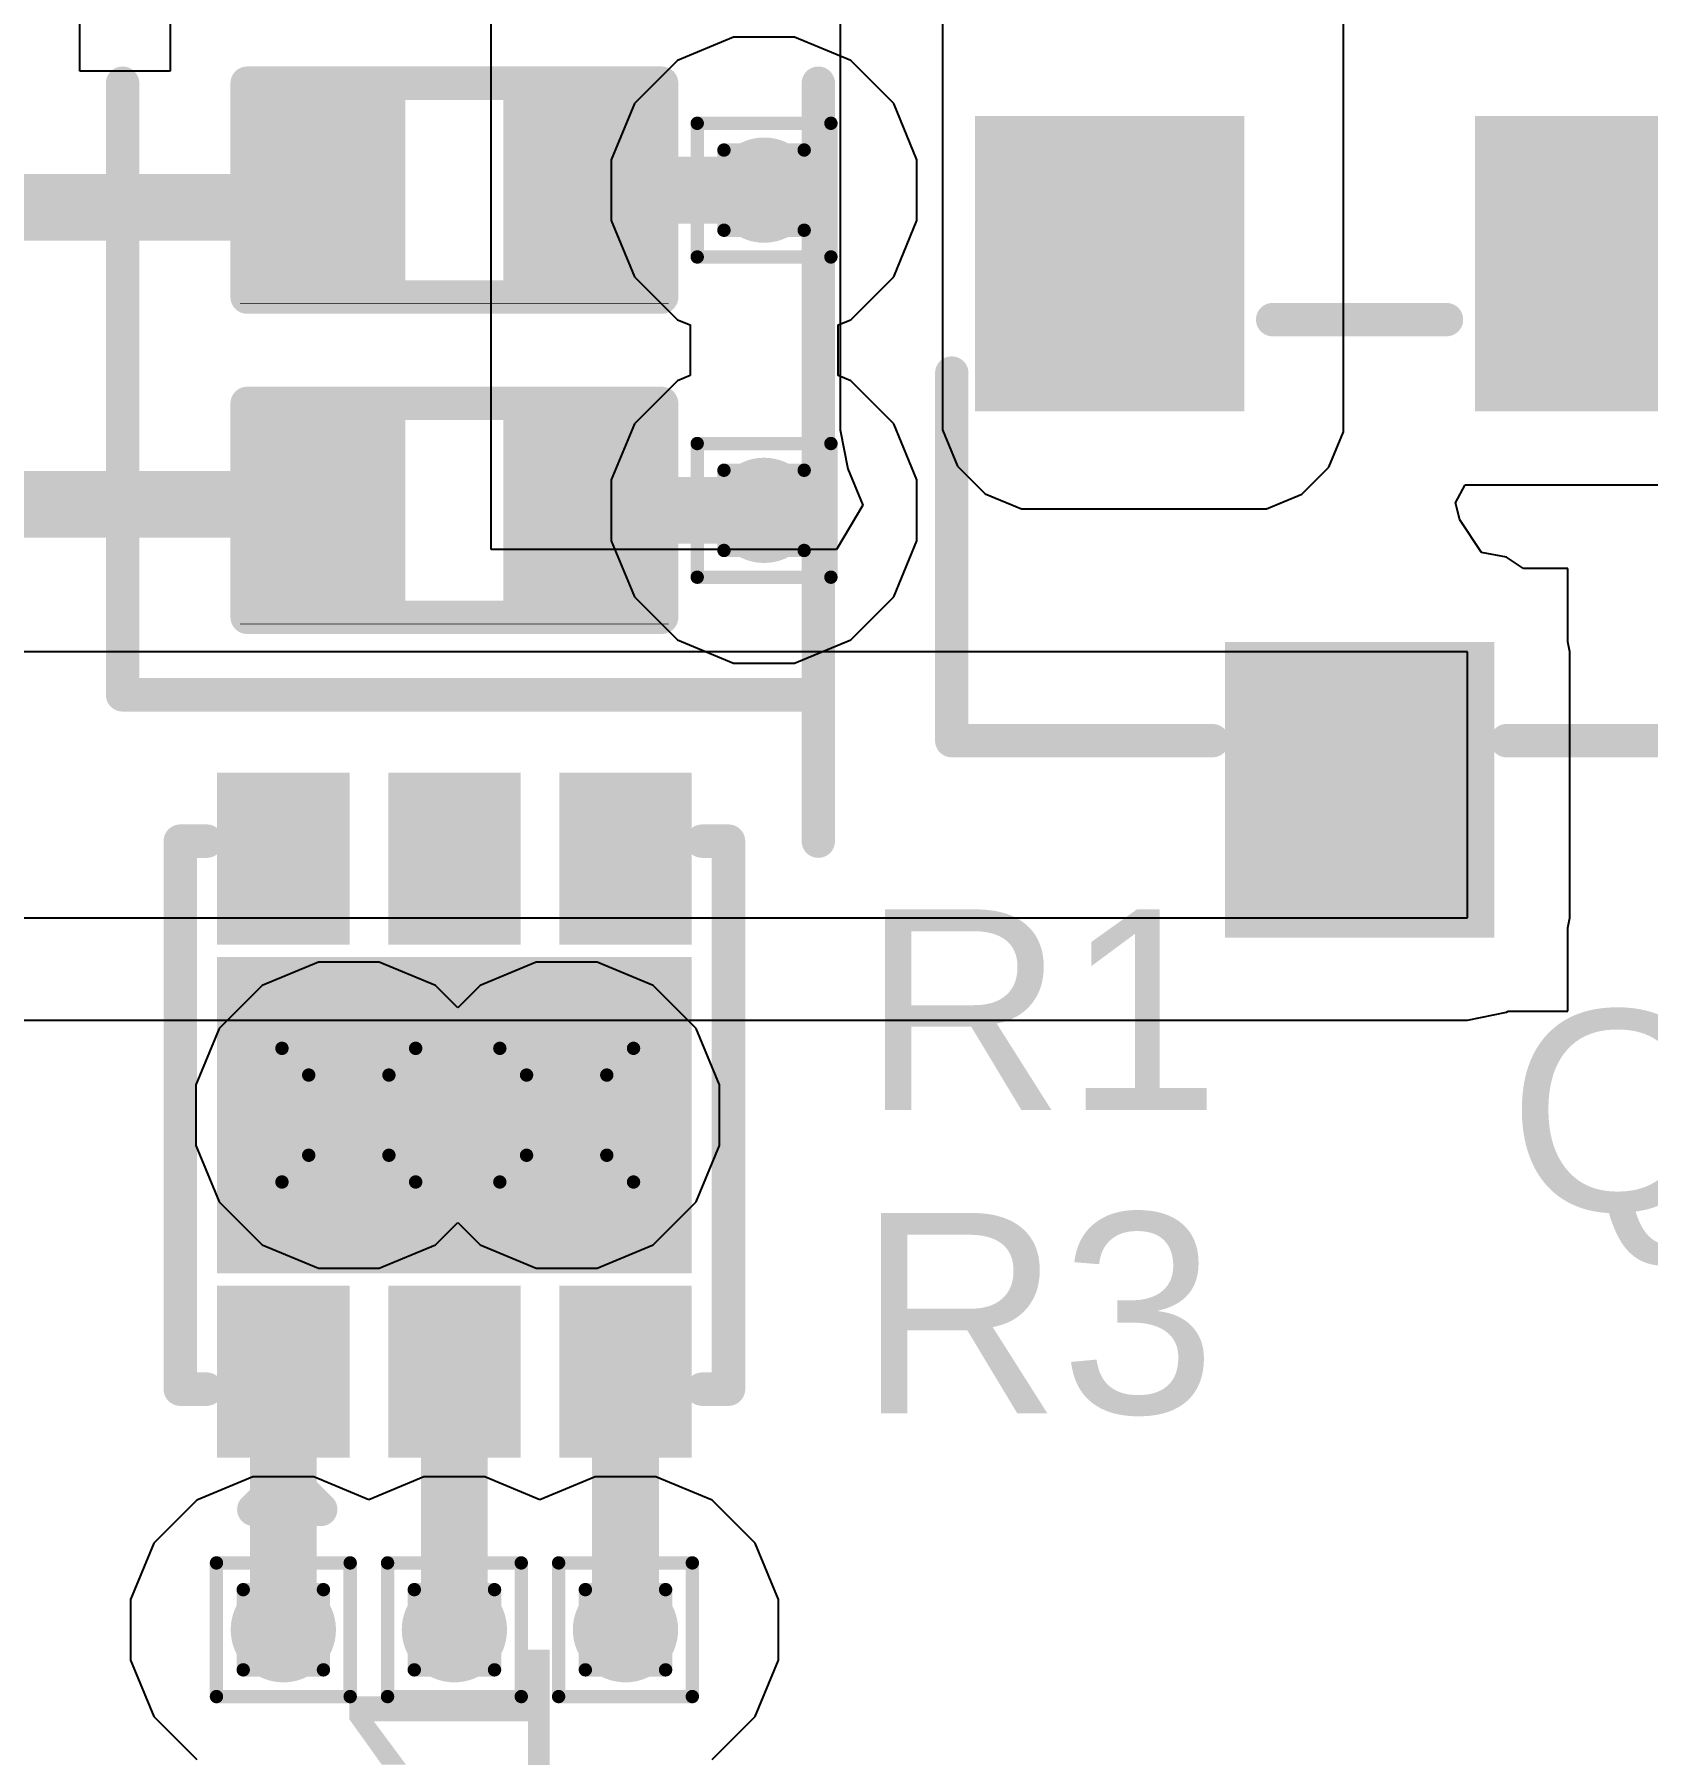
# Model space of a CAD drawing. Header units: inches. Extents: x -12 to 5357, y -8 to 5291.
# Drawn here: x 2.59 to 8.72, y 20.3 to 26.84 of the extents above; entities that cross this region are included whole.
import ezdxf

# ---------------------------------------------------------------- set-up
doc = ezdxf.new("R2010")
doc.units = ezdxf.units.IN
for name, color, linetype in [('Bottom Layer', 5, 'Continuous'), ('Drill Drawing', 1, 'Continuous'), ('Ground', 16, 'Continuous'), ('Power', 76, 'Continuous'), ('Top Layer', 1, 'Continuous'), ('Top Overlay', 2, 'Continuous'), ('Top Paste', 8, 'Continuous'), ('Top Solder', 216, 'Continuous'), ('Via Holes', 16, 'Continuous')]:
    doc.layers.add(name, color=color, linetype=linetype)
doc.styles.add('Arial', font='', dxfattribs={"height": 0.2})
doc.styles.get('Arial').set_extended_font_data('Arial')

# ---------------------------------------------------------------- blocks, each defined once
blk = doc.blocks.new('WSON_6_2_2__11')
at = {"layer": 'Top Layer'}
for points in [[(-1.2, 0.8), (-0.75, 0.8), (-0.75, 0.5), (-1.2, 0.5)], [(-0.5, 0.8), (0.5, 0.8), (0.5, -0.8), (-0.5, -0.8)], [(0.75, 0.8), (1.2, 0.8), (1.2, 0.5), (0.75, 0.5)], [(-1.2, 0.15), (-0.75, 0.15), (-0.75, -0.15), (-1.2, -0.15)], [(0.75, 0.15), (1.2, 0.15), (1.2, -0.15), (0.75, -0.15)], [(-1.2, -0.5), (-0.75, -0.5), (-0.75, -0.8), (-1.2, -0.8)], [(0.75, -0.5), (1.2, -0.5), (1.2, -0.8), (0.75, -0.8)]]:
    blk.add_hatch(color=1, dxfattribs=at).paths.add_polyline_path(points)
at = {"layer": 'Top Paste'}
for points in [[(-1.2, 0.8), (-0.75, 0.8), (-0.75, 0.5), (-1.2, 0.5)], [(-0.5, 0.8), (0.5, 0.8), (0.5, -0.8), (-0.5, -0.8)], [(0.75, 0.8), (1.2, 0.8), (1.2, 0.5), (0.75, 0.5)], [(-1.2, 0.15), (-0.75, 0.15), (-0.75, -0.15), (-1.2, -0.15)], [(0.75, 0.15), (1.2, 0.15), (1.2, -0.15), (0.75, -0.15)], [(-1.2, -0.5), (-0.75, -0.5), (-0.75, -0.8), (-1.2, -0.8)], [(0.75, -0.5), (1.2, -0.5), (1.2, -0.8), (0.75, -0.8)]]:
    blk.add_hatch(color=8, dxfattribs=at).paths.add_polyline_path(points)
at = {"layer": 'Top Solder'}
for points in [[(-1.3016, 0.9016), (-0.6484, 0.9016), (-0.6484, 0.3984), (-1.3016, 0.3984)], [(-0.6016, 0.9016), (0.6016, 0.9016), (0.6016, -0.9016), (-0.6016, -0.9016)], [(0.6484, 0.9016), (1.3016, 0.9016), (1.3016, 0.3984), (0.6484, 0.3984)], [(-1.3016, 0.2516), (-0.6484, 0.2516), (-0.6484, -0.2516), (-1.3016, -0.2516)], [(0.6484, 0.2516), (1.3016, 0.2516), (1.3016, -0.2516), (0.6484, -0.2516)], [(-1.3016, -0.3984), (-0.6484, -0.3984), (-0.6484, -0.9016), (-1.3016, -0.9016)], [(0.6484, -0.3984), (1.3016, -0.3984), (1.3016, -0.9016), (0.6484, -0.9016)]]:
    blk.add_hatch(color=216, dxfattribs=at).paths.add_polyline_path(points)
at = {"layer": 'Top Overlay'}
for points in [[(-1.0414, 1.0414, 0.127, 0.127, 0), (1.0414, 1.0414, 0.127, 0.127, 0)], [(-1.0414, 1.0414, 0.127, 0.127, 0), (-1.0414, 0.9414, 0.127, 0.127, 0)], [(1.0414, 1.0414, 0.127, 0.127, 0), (1.0414, 0.9414, 0.127, 0.127, 0)], [(-1.4986, 0.762, 0.127, 0.127, 0), (-1.4986, 0.508, 0.127, 0.127, 0)], [(-1.4986, 0.762, 0.127, 0.127, 0), (-1.3716, 0.635, 0.127, 0.127, 0)], [(-1.3716, 0.635, 0.127, 0.127, 0), (-1.4986, 0.508, 0.127, 0.127, 0)], [(-1.0414, -0.9414, 0.127, 0.127, 0), (-1.0414, -1.0414, 0.127, 0.127, 0)], [(1.0414, -0.9414, 0.127, 0.127, 0), (1.0414, -1.0414, 0.127, 0.127, 0)], [(-1.0414, -1.0414, 0.127, 0.127, 0), (1.0414, -1.0414, 0.127, 0.127, 0)]]:
    blk.add_lwpolyline(points, format="xyseb", dxfattribs=at)
for points in [[(-1.0732, 1.0414, 0.0635, 0.0635, 1), (-1.0096, 1.0414, 0.0635, 0.0635, 1)], [(-1.0732, 1.0414, 0.0635, 0.0635, 1), (-1.0096, 1.0414, 0.0635, 0.0635, 1)], [(1.0096, 1.0414, 0.0635, 0.0635, 1), (1.0732, 1.0414, 0.0635, 0.0635, 1)], [(1.0096, 1.0414, 0.0635, 0.0635, 1), (1.0732, 1.0414, 0.0635, 0.0635, 1)], [(-1.0732, 0.9414, 0.0635, 0.0635, 1), (-1.0096, 0.9414, 0.0635, 0.0635, 1)], [(1.0096, 0.9414, 0.0635, 0.0635, 1), (1.0732, 0.9414, 0.0635, 0.0635, 1)], [(-1.5304, 0.762, 0.0635, 0.0635, 1), (-1.4668, 0.762, 0.0635, 0.0635, 1)], [(-1.5304, 0.762, 0.0635, 0.0635, 1), (-1.4668, 0.762, 0.0635, 0.0635, 1)], [(-1.4034, 0.635, 0.0635, 0.0635, 1), (-1.3398, 0.635, 0.0635, 0.0635, 1)], [(-1.4034, 0.635, 0.0635, 0.0635, 1), (-1.3398, 0.635, 0.0635, 0.0635, 1)], [(-1.5304, 0.508, 0.0635, 0.0635, 1), (-1.4668, 0.508, 0.0635, 0.0635, 1)], [(-1.5304, 0.508, 0.0635, 0.0635, 1), (-1.4668, 0.508, 0.0635, 0.0635, 1)], [(-1.0732, -0.9414, 0.0635, 0.0635, 1), (-1.0096, -0.9414, 0.0635, 0.0635, 1)], [(1.0096, -0.9414, 0.0635, 0.0635, 1), (1.0732, -0.9414, 0.0635, 0.0635, 1)], [(-1.0732, -1.0414, 0.0635, 0.0635, 1), (-1.0096, -1.0414, 0.0635, 0.0635, 1)], [(-1.0732, -1.0414, 0.0635, 0.0635, 1), (-1.0096, -1.0414, 0.0635, 0.0635, 1)], [(1.0096, -1.0414, 0.0635, 0.0635, 1), (1.0732, -1.0414, 0.0635, 0.0635, 1)], [(1.0096, -1.0414, 0.0635, 0.0635, 1), (1.0732, -1.0414, 0.0635, 0.0635, 1)]]:
    blk.add_lwpolyline(points, format="xyseb", close=True, dxfattribs=at)
blk = doc.blocks.new('R___0402_57')
at = {"layer": 'Top Layer'}
for points in [[(-0.6985, -0.3175), (-0.6985, 0.3175), (-0.2413, 0.3175), (-0.2413, -0.3175)], [(0.2413, -0.3175), (0.2413, 0.3175), (0.6985, 0.3175), (0.6985, -0.3175)]]:
    blk.add_hatch(color=1, dxfattribs=at).paths.add_polyline_path(points)
at = {"layer": 'Top Paste'}
for points in [[(-0.6985, -0.3175), (-0.6985, 0.3175), (-0.2413, 0.3175), (-0.2413, -0.3175)], [(0.2413, -0.3175), (0.2413, 0.3175), (0.6985, 0.3175), (0.6985, -0.3175)]]:
    blk.add_hatch(color=8, dxfattribs=at).paths.add_polyline_path(points)
at = {"layer": 'Top Solder'}
for points in [[(-0.7535, -0.3725), (-0.7535, 0.3725), (-0.1863, 0.3725), (-0.1863, -0.3725)], [(0.1863, -0.3725), (0.1863, 0.3725), (0.7535, 0.3725), (0.7535, -0.3725)]]:
    blk.add_hatch(color=216, dxfattribs=at).paths.add_polyline_path(points)
at = {"layer": 'Top Overlay'}
for points in [[(-0.7874, 0.4064, 0.127, 0.127, 0), (0.7874, 0.4064, 0.127, 0.127, 0)], [(-0.7874, 0.4064, 0.127, 0.127, 0), (-0.7874, -0.4064, 0.127, 0.127, 0)], [(0.7874, -0.4064, 0.127, 0.127, 0), (0.7874, 0.4064, 0.127, 0.127, 0)], [(-0.7874, -0.4064, 0.127, 0.127, 0), (0.7874, -0.4064, 0.127, 0.127, 0)], [(-0.8128, -0.4318, 0.00323, 0.00323, 0), (0.8128, -0.4318, 0.00323, 0.00323, 0)]]:
    blk.add_lwpolyline(points, format="xyseb", dxfattribs=at)
for points in [[(-0.8192, 0.4064, 0.0635, 0.0635, 1), (-0.7557, 0.4064, 0.0635, 0.0635, 1)], [(-0.8192, 0.4064, 0.0635, 0.0635, 1), (-0.7557, 0.4064, 0.0635, 0.0635, 1)], [(0.7556, 0.4064, 0.0635, 0.0635, 1), (0.8191, 0.4064, 0.0635, 0.0635, 1)], [(0.7556, 0.4064, 0.0635, 0.0635, 1), (0.8191, 0.4064, 0.0635, 0.0635, 1)], [(-0.8191, -0.4064, 0.0635, 0.0635, 1), (-0.7556, -0.4064, 0.0635, 0.0635, 1)], [(-0.8191, -0.4064, 0.0635, 0.0635, 1), (-0.7556, -0.4064, 0.0635, 0.0635, 1)], [(0.7556, -0.4064, 0.0635, 0.0635, 1), (0.8191, -0.4064, 0.0635, 0.0635, 1)], [(0.7556, -0.4064, 0.0635, 0.0635, 1), (0.8191, -0.4064, 0.0635, 0.0635, 1)], [(-0.8136, -0.4318, 0.00161, 0.00161, 1), (-0.812, -0.4318, 0.00161, 0.00161, 1)], [(0.812, -0.4318, 0.00161, 0.00161, 1), (0.8136, -0.4318, 0.00161, 0.00161, 1)]]:
    blk.add_lwpolyline(points, format="xyseb", close=True, dxfattribs=at)
blk = doc.blocks.new('R___0402_58')
at = {"layer": 'Top Layer'}
for points in [[(-0.6985, -0.3175), (-0.6985, 0.3175), (-0.2413, 0.3175), (-0.2413, -0.3175)], [(0.2413, -0.3175), (0.2413, 0.3175), (0.6985, 0.3175), (0.6985, -0.3175)]]:
    blk.add_hatch(color=1, dxfattribs=at).paths.add_polyline_path(points)
at = {"layer": 'Top Paste'}
for points in [[(-0.6985, -0.3175), (-0.6985, 0.3175), (-0.2413, 0.3175), (-0.2413, -0.3175)], [(0.2413, -0.3175), (0.2413, 0.3175), (0.6985, 0.3175), (0.6985, -0.3175)]]:
    blk.add_hatch(color=8, dxfattribs=at).paths.add_polyline_path(points)
at = {"layer": 'Top Solder'}
for points in [[(-0.7535, -0.3725), (-0.7535, 0.3725), (-0.1863, 0.3725), (-0.1863, -0.3725)], [(0.1863, -0.3725), (0.1863, 0.3725), (0.7535, 0.3725), (0.7535, -0.3725)]]:
    blk.add_hatch(color=216, dxfattribs=at).paths.add_polyline_path(points)
at = {"layer": 'Top Overlay'}
for points in [[(-0.7874, 0.4064, 0.127, 0.127, 0), (0.7874, 0.4064, 0.127, 0.127, 0)], [(-0.7874, -0.4064, 0.127, 0.127, 0), (-0.7874, 0.4064, 0.127, 0.127, 0)], [(0.7874, -0.4064, 0.127, 0.127, 0), (0.7874, 0.4064, 0.127, 0.127, 0)], [(-0.7874, -0.4064, 0.127, 0.127, 0), (0.7874, -0.4064, 0.127, 0.127, 0)], [(-0.8128, -0.4318, 0.00323, 0.00323, 0), (0.8128, -0.4318, 0.00323, 0.00323, 0)]]:
    blk.add_lwpolyline(points, format="xyseb", dxfattribs=at)
for points in [[(-0.8191, 0.4064, 0.0635, 0.0635, 1), (-0.7556, 0.4064, 0.0635, 0.0635, 1)], [(-0.8191, 0.4064, 0.0635, 0.0635, 1), (-0.7556, 0.4064, 0.0635, 0.0635, 1)], [(0.7556, 0.4064, 0.0635, 0.0635, 1), (0.8191, 0.4064, 0.0635, 0.0635, 1)], [(0.7556, 0.4064, 0.0635, 0.0635, 1), (0.8191, 0.4064, 0.0635, 0.0635, 1)], [(-0.8192, -0.4064, 0.0635, 0.0635, 1), (-0.7557, -0.4064, 0.0635, 0.0635, 1)], [(-0.8192, -0.4064, 0.0635, 0.0635, 1), (-0.7557, -0.4064, 0.0635, 0.0635, 1)], [(0.7556, -0.4064, 0.0635, 0.0635, 1), (0.8191, -0.4064, 0.0635, 0.0635, 1)], [(0.7556, -0.4064, 0.0635, 0.0635, 1), (0.8191, -0.4064, 0.0635, 0.0635, 1)], [(-0.8136, -0.4318, 0.00161, 0.00161, 1), (-0.812, -0.4318, 0.00161, 0.00161, 1)], [(0.812, -0.4318, 0.00161, 0.00161, 1), (0.8136, -0.4318, 0.00161, 0.00161, 1)]]:
    blk.add_lwpolyline(points, format="xyseb", close=True, dxfattribs=at)
blk = doc.blocks.new('SOT_23_60')
at = {"layer": 'Top Layer'}
for points in [[(-0.41, 1.46), (0.41, 1.46), (0.41, 0.54), (-0.41, 0.54)], [(-1.36, -0.54), (-0.54, -0.54), (-0.54, -1.46), (-1.36, -1.46)], [(0.54, -0.54), (1.36, -0.54), (1.36, -1.46), (0.54, -1.46)]]:
    blk.add_hatch(color=1, dxfattribs=at).paths.add_polyline_path(points)
at = {"layer": 'Top Paste'}
for points in [[(-0.41, 1.46), (0.41, 1.46), (0.41, 0.54), (-0.41, 0.54)], [(-1.36, -0.54), (-0.54, -0.54), (-0.54, -1.46), (-1.36, -1.46)], [(0.54, -0.54), (1.36, -0.54), (1.36, -1.46), (0.54, -1.46)]]:
    blk.add_hatch(color=8, dxfattribs=at).paths.add_polyline_path(points)
at = {"layer": 'Top Solder'}
for points in [[(-0.5116, 1.5616), (0.5116, 1.5616), (0.5116, 0.4384), (-0.5116, 0.4384)], [(-1.4616, -0.4384), (-0.4384, -0.4384), (-0.4384, -1.5616), (-1.4616, -1.5616)], [(0.4384, -0.4384), (1.4616, -0.4384), (1.4616, -1.5616), (0.4384, -1.5616)]]:
    blk.add_hatch(color=216, dxfattribs=at).paths.add_polyline_path(points)
at = {"layer": 'Top Overlay'}
for points in [[(-1.5494, -0.5842, 0.127, 0.127, 0), (-1.5494, 0.8128, 0.127, 0.127, 0)], [(-0.5588, 0.8128, 0.127, 0.127, 0), (-1.5494, 0.8128, 0.127, 0.127, 0)], [(1.5494, 0.8128, 0.127, 0.127, 0), (0.5588, 0.8128, 0.127, 0.127, 0)], [(1.5494, 0.8128, 0.127, 0.127, 0), (1.5494, -0.5842, 0.127, 0.127, 0)], [(0.3302, -0.7874, 0.127, 0.127, 0), (-0.3302, -0.7874, 0.127, 0.127, 0)], [(-1.5494, -1.1684, 0.127, 0.127, 0), (-1.6764, -1.0414, 0.127, 0.127, 0)], [(-1.6764, -1.0414, 0.127, 0.127, 0), (-1.6764, -1.2954, 0.127, 0.127, 0)], [(-1.5494, -1.1684, 0.127, 0.127, 0), (-1.6764, -1.2954, 0.127, 0.127, 0)]]:
    blk.add_lwpolyline(points, format="xyseb", dxfattribs=at)
for points in [[(-1.5812, 0.8128, 0.0635, 0.0635, 1), (-1.5177, 0.8128, 0.0635, 0.0635, 1)], [(-1.5812, 0.8128, 0.0635, 0.0635, 1), (-1.5177, 0.8128, 0.0635, 0.0635, 1)], [(-0.5905, 0.8128, 0.0635, 0.0635, 1), (-0.5271, 0.8128, 0.0635, 0.0635, 1)], [(0.5271, 0.8128, 0.0635, 0.0635, 1), (0.5905, 0.8128, 0.0635, 0.0635, 1)], [(1.5176, 0.8128, 0.0635, 0.0635, 1), (1.5812, 0.8128, 0.0635, 0.0635, 1)], [(1.5176, 0.8128, 0.0635, 0.0635, 1), (1.5812, 0.8128, 0.0635, 0.0635, 1)], [(-1.5812, -0.5842, 0.0635, 0.0635, 1), (-1.5176, -0.5842, 0.0635, 0.0635, 1)], [(1.5176, -0.5842, 0.0635, 0.0635, 1), (1.5812, -0.5842, 0.0635, 0.0635, 1)], [(-0.3619, -0.7874, 0.0635, 0.0635, 1), (-0.2984, -0.7874, 0.0635, 0.0635, 1)], [(0.2984, -0.7874, 0.0635, 0.0635, 1), (0.3619, -0.7874, 0.0635, 0.0635, 1)], [(-1.7082, -1.0414, 0.0635, 0.0635, 1), (-1.6446, -1.0414, 0.0635, 0.0635, 1)], [(-1.7082, -1.0414, 0.0635, 0.0635, 1), (-1.6446, -1.0414, 0.0635, 0.0635, 1)], [(-1.5812, -1.1684, 0.0635, 0.0635, 1), (-1.5176, -1.1684, 0.0635, 0.0635, 1)], [(-1.5812, -1.1684, 0.0635, 0.0635, 1), (-1.5176, -1.1684, 0.0635, 0.0635, 1)], [(-1.7082, -1.2954, 0.0635, 0.0635, 1), (-1.6446, -1.2954, 0.0635, 0.0635, 1)], [(-1.7082, -1.2954, 0.0635, 0.0635, 1), (-1.6446, -1.2954, 0.0635, 0.0635, 1)]]:
    blk.add_lwpolyline(points, format="xyseb", close=True, dxfattribs=at)

msp = doc.modelspace()

# ---------------------------------------------------------------- hatches: boundary and pattern name
at = {"layer": 'Bottom Layer'}
h = msp.add_hatch(color=5, dxfattribs=at)
edge = h.paths.add_edge_path()
edge.add_arc((5.3594, 26.2435), 0.2, 0, 360)
h = msp.add_hatch(color=5, dxfattribs=at)
edge = h.paths.add_edge_path()
edge.add_arc((5.3594, 25.0264), 0.2, 0, 360)
h = msp.add_hatch(color=5, dxfattribs=at)
edge = h.paths.add_edge_path()
edge.add_arc((3.7816, 22.7277), 0.2, 0, 360)
h = msp.add_hatch(color=5, dxfattribs=at)
edge = h.paths.add_edge_path()
edge.add_arc((4.6094, 22.7277), 0.2, 0, 360)
h = msp.add_hatch(color=5, dxfattribs=at)
edge = h.paths.add_edge_path()
edge.add_arc((3.5328, 20.7719), 0.2, 0, 360)
h = msp.add_hatch(color=5, dxfattribs=at)
edge = h.paths.add_edge_path()
edge.add_arc((4.1828, 20.7719), 0.2, 0, 360)
h = msp.add_hatch(color=5, dxfattribs=at)
edge = h.paths.add_edge_path()
edge.add_arc((4.8328, 20.7719), 0.2, 0, 360)
at = {"layer": 'Ground'}
h = msp.add_hatch(color=16, dxfattribs=at)
edge = h.paths.add_edge_path()
edge.add_arc((5.3594, 26.2435), 0.2, 0, 360)
h = msp.add_hatch(color=16, dxfattribs=at)
edge = h.paths.add_edge_path()
edge.add_arc((5.3594, 25.0264), 0.2, 0, 360)
h = msp.add_hatch(color=16, dxfattribs=at)
edge = h.paths.add_edge_path()
edge.add_arc((3.7816, 22.7277), 0.2, 0, 360)
h = msp.add_hatch(color=16, dxfattribs=at)
edge = h.paths.add_edge_path()
edge.add_arc((4.6094, 22.7277), 0.2, 0, 360)
h = msp.add_hatch(color=16, dxfattribs=at)
edge = h.paths.add_edge_path()
edge.add_arc((3.5328, 20.7719), 0.2, 0, 360)
h = msp.add_hatch(color=16, dxfattribs=at)
edge = h.paths.add_edge_path()
edge.add_arc((4.1828, 20.7719), 0.2, 0, 360)
h = msp.add_hatch(color=16, dxfattribs=at)
edge = h.paths.add_edge_path()
edge.add_arc((4.8328, 20.7719), 0.2, 0, 360)
at = {"layer": 'Power'}
h = msp.add_hatch(color=76, dxfattribs=at)
edge = h.paths.add_edge_path()
edge.add_arc((5.3594, 26.2435), 0.2, 0, 360)
h = msp.add_hatch(color=76, dxfattribs=at)
edge = h.paths.add_edge_path()
edge.add_arc((5.3594, 25.0264), 0.2, 0, 360)
h = msp.add_hatch(color=76, dxfattribs=at)
edge = h.paths.add_edge_path()
edge.add_arc((3.7816, 22.7277), 0.2, 0, 360)
h = msp.add_hatch(color=76, dxfattribs=at)
edge = h.paths.add_edge_path()
edge.add_arc((4.6094, 22.7277), 0.2, 0, 360)
h = msp.add_hatch(color=76, dxfattribs=at)
edge = h.paths.add_edge_path()
edge.add_arc((3.5328, 20.7719), 0.2, 0, 360)
h = msp.add_hatch(color=76, dxfattribs=at)
edge = h.paths.add_edge_path()
edge.add_arc((4.1828, 20.7719), 0.2, 0, 360)
h = msp.add_hatch(color=76, dxfattribs=at)
edge = h.paths.add_edge_path()
edge.add_arc((4.8328, 20.7719), 0.2, 0, 360)
at = {"layer": 'Top Layer'}
h = msp.add_hatch(color=1, dxfattribs=at)
edge = h.paths.add_edge_path()
edge.add_arc((5.3594, 26.2435), 0.2, 0, 360)
h = msp.add_hatch(color=1, dxfattribs=at)
edge = h.paths.add_edge_path()
edge.add_arc((5.3594, 25.0264), 0.2, 0, 360)
h = msp.add_hatch(color=1, dxfattribs=at)
edge = h.paths.add_edge_path()
edge.add_arc((3.7816, 22.7277), 0.2, 0, 360)
h = msp.add_hatch(color=1, dxfattribs=at)
edge = h.paths.add_edge_path()
edge.add_arc((4.6094, 22.7277), 0.2, 0, 360)
h = msp.add_hatch(color=1, dxfattribs=at)
edge = h.paths.add_edge_path()
edge.add_arc((3.5328, 20.7719), 0.2, 0, 360)
h = msp.add_hatch(color=1, dxfattribs=at)
edge = h.paths.add_edge_path()
edge.add_arc((4.1828, 20.7719), 0.2, 0, 360)
h = msp.add_hatch(color=1, dxfattribs=at)
edge = h.paths.add_edge_path()
edge.add_arc((4.8328, 20.7719), 0.2, 0, 360)
at = {"layer": 'Via Holes'}
h = msp.add_hatch(color=7, dxfattribs=at)
edge = h.paths.add_edge_path()
edge.add_arc((5.3594, 26.2435), 0.1, 0, 360)
h = msp.add_hatch(color=7, dxfattribs=at)
edge = h.paths.add_edge_path()
edge.add_arc((5.3594, 25.0264), 0.1, 0, 360)
h = msp.add_hatch(color=7, dxfattribs=at)
edge = h.paths.add_edge_path()
edge.add_arc((3.7816, 22.7277), 0.1, 0, 360)
h = msp.add_hatch(color=7, dxfattribs=at)
edge = h.paths.add_edge_path()
edge.add_arc((4.6094, 22.7277), 0.1, 0, 360)
h = msp.add_hatch(color=7, dxfattribs=at)
edge = h.paths.add_edge_path()
edge.add_arc((3.5328, 20.7719), 0.1, 0, 360)
h = msp.add_hatch(color=7, dxfattribs=at)
edge = h.paths.add_edge_path()
edge.add_arc((4.1828, 20.7719), 0.1, 0, 360)
h = msp.add_hatch(color=7, dxfattribs=at)
edge = h.paths.add_edge_path()
edge.add_arc((4.8328, 20.7719), 0.1, 0, 360)

# ---------------------------------------------------------------- linework, layer by layer
at = {"layer": 'Drill Drawing'}
for points in [[(5.1054, 26.4975, 0.0508, 0.0508, 0), (5.6134, 26.4975, 0.0508, 0.0508, 0)], [(5.1054, 25.9895, 0.0508, 0.0508, 0), (5.1054, 26.4975, 0.0508, 0.0508, 0)], [(5.6134, 25.9895, 0.0508, 0.0508, 0), (5.6134, 26.4975, 0.0508, 0.0508, 0)], [(5.207, 26.3959, 0.0508, 0.0508, 0), (5.5118, 26.3959, 0.0508, 0.0508, 0)], [(5.207, 26.0911, 0.0508, 0.0508, 0), (5.207, 26.3959, 0.0508, 0.0508, 0)], [(5.5118, 26.0911, 0.0508, 0.0508, 0), (5.5118, 26.3959, 0.0508, 0.0508, 0)], [(5.207, 26.0911, 0.0508, 0.0508, 0), (5.5118, 26.0911, 0.0508, 0.0508, 0)], [(5.1054, 25.9895, 0.0508, 0.0508, 0), (5.6134, 25.9895, 0.0508, 0.0508, 0)], [(5.1054, 25.2804, 0.0508, 0.0508, 0), (5.6134, 25.2804, 0.0508, 0.0508, 0)], [(5.1054, 24.7724, 0.0508, 0.0508, 0), (5.1054, 25.2804, 0.0508, 0.0508, 0)], [(5.6134, 24.7724, 0.0508, 0.0508, 0), (5.6134, 25.2804, 0.0508, 0.0508, 0)], [(5.207, 25.1788, 0.0508, 0.0508, 0), (5.5118, 25.1788, 0.0508, 0.0508, 0)], [(5.207, 24.874, 0.0508, 0.0508, 0), (5.207, 25.1788, 0.0508, 0.0508, 0)], [(5.5118, 24.874, 0.0508, 0.0508, 0), (5.5118, 25.1788, 0.0508, 0.0508, 0)], [(5.207, 24.874, 0.0508, 0.0508, 0), (5.5118, 24.874, 0.0508, 0.0508, 0)], [(5.1054, 24.7724, 0.0508, 0.0508, 0), (5.6134, 24.7724, 0.0508, 0.0508, 0)], [(3.5276, 22.9817, 0.0508, 0.0508, 0), (4.0356, 22.9817, 0.0508, 0.0508, 0)], [(3.5276, 22.4737, 0.0508, 0.0508, 0), (3.5276, 22.9817, 0.0508, 0.0508, 0)], [(4.0356, 22.4737, 0.0508, 0.0508, 0), (4.0356, 22.9817, 0.0508, 0.0508, 0)], [(4.3554, 22.9817, 0.0508, 0.0508, 0), (4.8634, 22.9817, 0.0508, 0.0508, 0)], [(4.3554, 22.4737, 0.0508, 0.0508, 0), (4.3554, 22.9817, 0.0508, 0.0508, 0)], [(4.8634, 22.4737, 0.0508, 0.0508, 0), (4.8634, 22.9817, 0.0508, 0.0508, 0)], [(3.6292, 22.8801, 0.0508, 0.0508, 0), (3.934, 22.8801, 0.0508, 0.0508, 0)], [(3.6292, 22.5753, 0.0508, 0.0508, 0), (3.6292, 22.8801, 0.0508, 0.0508, 0)], [(3.934, 22.5753, 0.0508, 0.0508, 0), (3.934, 22.8801, 0.0508, 0.0508, 0)], [(4.457, 22.8801, 0.0508, 0.0508, 0), (4.7618, 22.8801, 0.0508, 0.0508, 0)], [(4.457, 22.5753, 0.0508, 0.0508, 0), (4.457, 22.8801, 0.0508, 0.0508, 0)], [(4.7618, 22.5753, 0.0508, 0.0508, 0), (4.7618, 22.8801, 0.0508, 0.0508, 0)], [(3.6292, 22.5753, 0.0508, 0.0508, 0), (3.934, 22.5753, 0.0508, 0.0508, 0)], [(4.457, 22.5753, 0.0508, 0.0508, 0), (4.7618, 22.5753, 0.0508, 0.0508, 0)], [(3.5276, 22.4737, 0.0508, 0.0508, 0), (4.0356, 22.4737, 0.0508, 0.0508, 0)], [(4.3554, 22.4737, 0.0508, 0.0508, 0), (4.8634, 22.4737, 0.0508, 0.0508, 0)], [(3.2788, 21.0259, 0.0508, 0.0508, 0), (3.7868, 21.0259, 0.0508, 0.0508, 0)], [(3.2788, 20.5179, 0.0508, 0.0508, 0), (3.2788, 21.0259, 0.0508, 0.0508, 0)], [(3.7868, 20.5179, 0.0508, 0.0508, 0), (3.7868, 21.0259, 0.0508, 0.0508, 0)], [(3.9288, 21.0259, 0.0508, 0.0508, 0), (4.4368, 21.0259, 0.0508, 0.0508, 0)], [(3.9288, 20.5179, 0.0508, 0.0508, 0), (3.9288, 21.0259, 0.0508, 0.0508, 0)], [(4.4368, 20.5179, 0.0508, 0.0508, 0), (4.4368, 21.0259, 0.0508, 0.0508, 0)], [(4.5788, 21.0259, 0.0508, 0.0508, 0), (5.0868, 21.0259, 0.0508, 0.0508, 0)], [(4.5788, 20.5179, 0.0508, 0.0508, 0), (4.5788, 21.0259, 0.0508, 0.0508, 0)], [(5.0868, 20.5179, 0.0508, 0.0508, 0), (5.0868, 21.0259, 0.0508, 0.0508, 0)], [(3.3804, 20.9243, 0.0508, 0.0508, 0), (3.6852, 20.9243, 0.0508, 0.0508, 0)], [(3.3804, 20.6195, 0.0508, 0.0508, 0), (3.3804, 20.9243, 0.0508, 0.0508, 0)], [(3.6852, 20.6195, 0.0508, 0.0508, 0), (3.6852, 20.9243, 0.0508, 0.0508, 0)], [(4.0304, 20.9243, 0.0508, 0.0508, 0), (4.3352, 20.9243, 0.0508, 0.0508, 0)], [(4.0304, 20.6195, 0.0508, 0.0508, 0), (4.0304, 20.9243, 0.0508, 0.0508, 0)], [(4.3352, 20.6195, 0.0508, 0.0508, 0), (4.3352, 20.9243, 0.0508, 0.0508, 0)], [(4.6804, 20.9243, 0.0508, 0.0508, 0), (4.9852, 20.9243, 0.0508, 0.0508, 0)], [(4.6804, 20.6195, 0.0508, 0.0508, 0), (4.6804, 20.9243, 0.0508, 0.0508, 0)], [(4.9852, 20.6195, 0.0508, 0.0508, 0), (4.9852, 20.9243, 0.0508, 0.0508, 0)], [(3.3804, 20.6195, 0.0508, 0.0508, 0), (3.6852, 20.6195, 0.0508, 0.0508, 0)], [(4.0304, 20.6195, 0.0508, 0.0508, 0), (4.3352, 20.6195, 0.0508, 0.0508, 0)], [(4.6804, 20.6195, 0.0508, 0.0508, 0), (4.9852, 20.6195, 0.0508, 0.0508, 0)], [(3.2788, 20.5179, 0.0508, 0.0508, 0), (3.7868, 20.5179, 0.0508, 0.0508, 0)], [(3.9288, 20.5179, 0.0508, 0.0508, 0), (4.4368, 20.5179, 0.0508, 0.0508, 0)], [(4.5788, 20.5179, 0.0508, 0.0508, 0), (5.0868, 20.5179, 0.0508, 0.0508, 0)]]:
    msp.add_lwpolyline(points, format="xyseb", dxfattribs=at)
for points in [[(5.0927, 26.4975, 0.0254, 0.0254, 1), (5.1181, 26.4975, 0.0254, 0.0254, 1)], [(5.0927, 26.4975, 0.0254, 0.0254, 1), (5.1181, 26.4975, 0.0254, 0.0254, 1)], [(5.6007, 26.4975, 0.0254, 0.0254, 1), (5.6261, 26.4975, 0.0254, 0.0254, 1)], [(5.6007, 26.4975, 0.0254, 0.0254, 1), (5.6261, 26.4975, 0.0254, 0.0254, 1)], [(5.1943, 26.3959, 0.0254, 0.0254, 1), (5.2197, 26.3959, 0.0254, 0.0254, 1)], [(5.1943, 26.3959, 0.0254, 0.0254, 1), (5.2197, 26.3959, 0.0254, 0.0254, 1)], [(5.4991, 26.3959, 0.0254, 0.0254, 1), (5.5245, 26.3959, 0.0254, 0.0254, 1)], [(5.4991, 26.3959, 0.0254, 0.0254, 1), (5.5245, 26.3959, 0.0254, 0.0254, 1)], [(5.1943, 26.0911, 0.0254, 0.0254, 1), (5.2197, 26.0911, 0.0254, 0.0254, 1)], [(5.1943, 26.0911, 0.0254, 0.0254, 1), (5.2197, 26.0911, 0.0254, 0.0254, 1)], [(5.4991, 26.0911, 0.0254, 0.0254, 1), (5.5245, 26.0911, 0.0254, 0.0254, 1)], [(5.4991, 26.0911, 0.0254, 0.0254, 1), (5.5245, 26.0911, 0.0254, 0.0254, 1)], [(5.0927, 25.9895, 0.0254, 0.0254, 1), (5.1181, 25.9895, 0.0254, 0.0254, 1)], [(5.0927, 25.9895, 0.0254, 0.0254, 1), (5.1181, 25.9895, 0.0254, 0.0254, 1)], [(5.6007, 25.9895, 0.0254, 0.0254, 1), (5.6261, 25.9895, 0.0254, 0.0254, 1)], [(5.6007, 25.9895, 0.0254, 0.0254, 1), (5.6261, 25.9895, 0.0254, 0.0254, 1)], [(5.0927, 25.2804, 0.0254, 0.0254, 1), (5.1181, 25.2804, 0.0254, 0.0254, 1)], [(5.0927, 25.2804, 0.0254, 0.0254, 1), (5.1181, 25.2804, 0.0254, 0.0254, 1)], [(5.6007, 25.2804, 0.0254, 0.0254, 1), (5.6261, 25.2804, 0.0254, 0.0254, 1)], [(5.6007, 25.2804, 0.0254, 0.0254, 1), (5.6261, 25.2804, 0.0254, 0.0254, 1)], [(5.1943, 25.1788, 0.0254, 0.0254, 1), (5.2197, 25.1788, 0.0254, 0.0254, 1)], [(5.1943, 25.1788, 0.0254, 0.0254, 1), (5.2197, 25.1788, 0.0254, 0.0254, 1)], [(5.4991, 25.1788, 0.0254, 0.0254, 1), (5.5245, 25.1788, 0.0254, 0.0254, 1)], [(5.4991, 25.1788, 0.0254, 0.0254, 1), (5.5245, 25.1788, 0.0254, 0.0254, 1)], [(5.1943, 24.874, 0.0254, 0.0254, 1), (5.2197, 24.874, 0.0254, 0.0254, 1)], [(5.1943, 24.874, 0.0254, 0.0254, 1), (5.2197, 24.874, 0.0254, 0.0254, 1)], [(5.4991, 24.874, 0.0254, 0.0254, 1), (5.5245, 24.874, 0.0254, 0.0254, 1)], [(5.4991, 24.874, 0.0254, 0.0254, 1), (5.5245, 24.874, 0.0254, 0.0254, 1)], [(5.0927, 24.7724, 0.0254, 0.0254, 1), (5.1181, 24.7724, 0.0254, 0.0254, 1)], [(5.0927, 24.7724, 0.0254, 0.0254, 1), (5.1181, 24.7724, 0.0254, 0.0254, 1)], [(5.6007, 24.7724, 0.0254, 0.0254, 1), (5.6261, 24.7724, 0.0254, 0.0254, 1)], [(5.6007, 24.7724, 0.0254, 0.0254, 1), (5.6261, 24.7724, 0.0254, 0.0254, 1)], [(3.5149, 22.9817, 0.0254, 0.0254, 1), (3.5403, 22.9817, 0.0254, 0.0254, 1)], [(3.5149, 22.9817, 0.0254, 0.0254, 1), (3.5403, 22.9817, 0.0254, 0.0254, 1)], [(4.0229, 22.9817, 0.0254, 0.0254, 1), (4.0483, 22.9817, 0.0254, 0.0254, 1)], [(4.0229, 22.9817, 0.0254, 0.0254, 1), (4.0483, 22.9817, 0.0254, 0.0254, 1)], [(4.3427, 22.9817, 0.0254, 0.0254, 1), (4.3681, 22.9817, 0.0254, 0.0254, 1)], [(4.3427, 22.9817, 0.0254, 0.0254, 1), (4.3681, 22.9817, 0.0254, 0.0254, 1)], [(4.8507, 22.9817, 0.0254, 0.0254, 1), (4.8761, 22.9817, 0.0254, 0.0254, 1)], [(4.8507, 22.9817, 0.0254, 0.0254, 1), (4.8761, 22.9817, 0.0254, 0.0254, 1)], [(3.6165, 22.8801, 0.0254, 0.0254, 1), (3.6419, 22.8801, 0.0254, 0.0254, 1)], [(3.6165, 22.8801, 0.0254, 0.0254, 1), (3.6419, 22.8801, 0.0254, 0.0254, 1)], [(3.9213, 22.8801, 0.0254, 0.0254, 1), (3.9467, 22.8801, 0.0254, 0.0254, 1)], [(3.9213, 22.8801, 0.0254, 0.0254, 1), (3.9467, 22.8801, 0.0254, 0.0254, 1)], [(4.4443, 22.8801, 0.0254, 0.0254, 1), (4.4697, 22.8801, 0.0254, 0.0254, 1)], [(4.4443, 22.8801, 0.0254, 0.0254, 1), (4.4697, 22.8801, 0.0254, 0.0254, 1)], [(4.7491, 22.8801, 0.0254, 0.0254, 1), (4.7745, 22.8801, 0.0254, 0.0254, 1)], [(4.7491, 22.8801, 0.0254, 0.0254, 1), (4.7745, 22.8801, 0.0254, 0.0254, 1)], [(3.6165, 22.5753, 0.0254, 0.0254, 1), (3.6419, 22.5753, 0.0254, 0.0254, 1)], [(3.6165, 22.5753, 0.0254, 0.0254, 1), (3.6419, 22.5753, 0.0254, 0.0254, 1)], [(3.9213, 22.5753, 0.0254, 0.0254, 1), (3.9467, 22.5753, 0.0254, 0.0254, 1)], [(3.9213, 22.5753, 0.0254, 0.0254, 1), (3.9467, 22.5753, 0.0254, 0.0254, 1)], [(4.4443, 22.5753, 0.0254, 0.0254, 1), (4.4697, 22.5753, 0.0254, 0.0254, 1)], [(4.4443, 22.5753, 0.0254, 0.0254, 1), (4.4697, 22.5753, 0.0254, 0.0254, 1)], [(4.7491, 22.5753, 0.0254, 0.0254, 1), (4.7745, 22.5753, 0.0254, 0.0254, 1)], [(4.7491, 22.5753, 0.0254, 0.0254, 1), (4.7745, 22.5753, 0.0254, 0.0254, 1)], [(3.5149, 22.4737, 0.0254, 0.0254, 1), (3.5403, 22.4737, 0.0254, 0.0254, 1)], [(3.5149, 22.4737, 0.0254, 0.0254, 1), (3.5403, 22.4737, 0.0254, 0.0254, 1)], [(4.0229, 22.4737, 0.0254, 0.0254, 1), (4.0483, 22.4737, 0.0254, 0.0254, 1)], [(4.0229, 22.4737, 0.0254, 0.0254, 1), (4.0483, 22.4737, 0.0254, 0.0254, 1)], [(4.3427, 22.4737, 0.0254, 0.0254, 1), (4.3681, 22.4737, 0.0254, 0.0254, 1)], [(4.3427, 22.4737, 0.0254, 0.0254, 1), (4.3681, 22.4737, 0.0254, 0.0254, 1)], [(4.8507, 22.4737, 0.0254, 0.0254, 1), (4.8761, 22.4737, 0.0254, 0.0254, 1)], [(4.8507, 22.4737, 0.0254, 0.0254, 1), (4.8761, 22.4737, 0.0254, 0.0254, 1)], [(3.2661, 21.0259, 0.0254, 0.0254, 1), (3.2915, 21.0259, 0.0254, 0.0254, 1)], [(3.2661, 21.0259, 0.0254, 0.0254, 1), (3.2915, 21.0259, 0.0254, 0.0254, 1)], [(3.7741, 21.0259, 0.0254, 0.0254, 1), (3.7995, 21.0259, 0.0254, 0.0254, 1)], [(3.7741, 21.0259, 0.0254, 0.0254, 1), (3.7995, 21.0259, 0.0254, 0.0254, 1)], [(3.9161, 21.0259, 0.0254, 0.0254, 1), (3.9415, 21.0259, 0.0254, 0.0254, 1)], [(3.9161, 21.0259, 0.0254, 0.0254, 1), (3.9415, 21.0259, 0.0254, 0.0254, 1)], [(4.4241, 21.0259, 0.0254, 0.0254, 1), (4.4495, 21.0259, 0.0254, 0.0254, 1)], [(4.4241, 21.0259, 0.0254, 0.0254, 1), (4.4495, 21.0259, 0.0254, 0.0254, 1)], [(4.5661, 21.0259, 0.0254, 0.0254, 1), (4.5915, 21.0259, 0.0254, 0.0254, 1)], [(4.5661, 21.0259, 0.0254, 0.0254, 1), (4.5915, 21.0259, 0.0254, 0.0254, 1)], [(5.0741, 21.0259, 0.0254, 0.0254, 1), (5.0995, 21.0259, 0.0254, 0.0254, 1)], [(5.0741, 21.0259, 0.0254, 0.0254, 1), (5.0995, 21.0259, 0.0254, 0.0254, 1)], [(3.3677, 20.9243, 0.0254, 0.0254, 1), (3.3931, 20.9243, 0.0254, 0.0254, 1)], [(3.3677, 20.9243, 0.0254, 0.0254, 1), (3.3931, 20.9243, 0.0254, 0.0254, 1)], [(3.6725, 20.9243, 0.0254, 0.0254, 1), (3.6979, 20.9243, 0.0254, 0.0254, 1)], [(3.6725, 20.9243, 0.0254, 0.0254, 1), (3.6979, 20.9243, 0.0254, 0.0254, 1)], [(4.0177, 20.9243, 0.0254, 0.0254, 1), (4.0431, 20.9243, 0.0254, 0.0254, 1)], [(4.0177, 20.9243, 0.0254, 0.0254, 1), (4.0431, 20.9243, 0.0254, 0.0254, 1)], [(4.3225, 20.9243, 0.0254, 0.0254, 1), (4.3479, 20.9243, 0.0254, 0.0254, 1)], [(4.3225, 20.9243, 0.0254, 0.0254, 1), (4.3479, 20.9243, 0.0254, 0.0254, 1)], [(4.6677, 20.9243, 0.0254, 0.0254, 1), (4.6931, 20.9243, 0.0254, 0.0254, 1)], [(4.6677, 20.9243, 0.0254, 0.0254, 1), (4.6931, 20.9243, 0.0254, 0.0254, 1)], [(4.9725, 20.9243, 0.0254, 0.0254, 1), (4.9979, 20.9243, 0.0254, 0.0254, 1)], [(4.9725, 20.9243, 0.0254, 0.0254, 1), (4.9979, 20.9243, 0.0254, 0.0254, 1)], [(3.3677, 20.6195, 0.0254, 0.0254, 1), (3.3931, 20.6195, 0.0254, 0.0254, 1)], [(3.3677, 20.6195, 0.0254, 0.0254, 1), (3.3931, 20.6195, 0.0254, 0.0254, 1)], [(3.6725, 20.6195, 0.0254, 0.0254, 1), (3.6979, 20.6195, 0.0254, 0.0254, 1)], [(3.6725, 20.6195, 0.0254, 0.0254, 1), (3.6979, 20.6195, 0.0254, 0.0254, 1)], [(4.0177, 20.6195, 0.0254, 0.0254, 1), (4.0431, 20.6195, 0.0254, 0.0254, 1)], [(4.0177, 20.6195, 0.0254, 0.0254, 1), (4.0431, 20.6195, 0.0254, 0.0254, 1)], [(4.3225, 20.6195, 0.0254, 0.0254, 1), (4.3479, 20.6195, 0.0254, 0.0254, 1)], [(4.3225, 20.6195, 0.0254, 0.0254, 1), (4.3479, 20.6195, 0.0254, 0.0254, 1)], [(4.6677, 20.6195, 0.0254, 0.0254, 1), (4.6931, 20.6195, 0.0254, 0.0254, 1)], [(4.6677, 20.6195, 0.0254, 0.0254, 1), (4.6931, 20.6195, 0.0254, 0.0254, 1)], [(4.9725, 20.6195, 0.0254, 0.0254, 1), (4.9979, 20.6195, 0.0254, 0.0254, 1)], [(4.9725, 20.6195, 0.0254, 0.0254, 1), (4.9979, 20.6195, 0.0254, 0.0254, 1)], [(3.2661, 20.5179, 0.0254, 0.0254, 1), (3.2915, 20.5179, 0.0254, 0.0254, 1)], [(3.2661, 20.5179, 0.0254, 0.0254, 1), (3.2915, 20.5179, 0.0254, 0.0254, 1)], [(3.7741, 20.5179, 0.0254, 0.0254, 1), (3.7995, 20.5179, 0.0254, 0.0254, 1)], [(3.7741, 20.5179, 0.0254, 0.0254, 1), (3.7995, 20.5179, 0.0254, 0.0254, 1)], [(3.9161, 20.5179, 0.0254, 0.0254, 1), (3.9415, 20.5179, 0.0254, 0.0254, 1)], [(3.9161, 20.5179, 0.0254, 0.0254, 1), (3.9415, 20.5179, 0.0254, 0.0254, 1)], [(4.4241, 20.5179, 0.0254, 0.0254, 1), (4.4495, 20.5179, 0.0254, 0.0254, 1)], [(4.4241, 20.5179, 0.0254, 0.0254, 1), (4.4495, 20.5179, 0.0254, 0.0254, 1)], [(4.5661, 20.5179, 0.0254, 0.0254, 1), (4.5915, 20.5179, 0.0254, 0.0254, 1)], [(4.5661, 20.5179, 0.0254, 0.0254, 1), (4.5915, 20.5179, 0.0254, 0.0254, 1)], [(5.0741, 20.5179, 0.0254, 0.0254, 1), (5.0995, 20.5179, 0.0254, 0.0254, 1)], [(5.0741, 20.5179, 0.0254, 0.0254, 1), (5.0995, 20.5179, 0.0254, 0.0254, 1)]]:
    msp.add_lwpolyline(points, format="xyseb", close=True, dxfattribs=at)
at = {"layer": 'Power'}
for p, q in [((5.2438, 26.8245), (5.0303, 26.736)), ((5.475, 26.8245), (5.2438, 26.8245)), ((5.6885, 26.736), (5.475, 26.8245)), ((5.0303, 26.736), (4.8668, 26.5726)), ((5.8519, 26.5726), (5.6885, 26.736)), ((4.8668, 26.5726), (4.7784, 26.3591)), ((5.9404, 26.3591), (5.8519, 26.5726)), ((4.7784, 26.3591), (4.7784, 26.1279)), ((5.9404, 26.1279), (5.9404, 26.3591)), ((4.7784, 26.1279), (4.8668, 25.9144)), ((5.8519, 25.9144), (5.9404, 26.1279)), ((4.8668, 25.9144), (5.0303, 25.7509)), ((5.6885, 25.7509), (5.8519, 25.9144)), ((5.0303, 25.7509), (5.078, 25.7312)), ((5.078, 25.7312), (5.078, 25.5387)), ((5.6408, 25.7312), (5.6885, 25.7509)), ((5.6408, 25.5387), (5.6408, 25.7312)), ((5.0303, 25.519), (4.8669, 25.3555)), ((5.078, 25.5387), (5.0303, 25.519)), ((5.6885, 25.519), (5.6408, 25.5387)), ((5.8519, 25.3555), (5.6885, 25.519)), ((4.8669, 25.3555), (4.7784, 25.142)), ((5.9404, 25.142), (5.8519, 25.3555)), ((4.7784, 25.142), (4.7784, 24.9108)), ((5.9404, 24.9108), (5.9404, 25.142)), ((4.7784, 24.9108), (4.8669, 24.6973)), ((5.8519, 24.6973), (5.9404, 24.9108)), ((4.8669, 24.6973), (5.0303, 24.5339)), ((5.6885, 24.5339), (5.8519, 24.6973)), ((5.0303, 24.5339), (5.2438, 24.4454)), ((5.475, 24.4454), (5.6885, 24.5339)), ((5.2438, 24.4454), (5.475, 24.4454)), ((3.666, 23.3087), (3.4525, 23.2202)), ((3.8972, 23.3087), (3.666, 23.3087)), ((4.1107, 23.2202), (3.8972, 23.3087)), ((4.4938, 23.3087), (4.2803, 23.2202)), ((4.725, 23.3087), (4.4938, 23.3087)), ((4.9385, 23.2202), (4.725, 23.3087)), ((3.4525, 23.2202), (3.2891, 23.0568)), ((4.1955, 23.1354), (4.1107, 23.2202)), ((4.2803, 23.2202), (4.1955, 23.1354)), ((5.102, 23.0568), (4.9385, 23.2202)), ((3.2891, 23.0568), (3.2006, 22.8432)), ((5.1904, 22.8432), (5.102, 23.0568)), ((3.2006, 22.8432), (3.2006, 22.6121)), ((5.1904, 22.6121), (5.1904, 22.8432)), ((3.2006, 22.6121), (3.2891, 22.3986)), ((5.102, 22.3986), (5.1904, 22.6121)), ((3.2891, 22.3986), (3.4525, 22.2351)), ((4.9385, 22.2351), (5.102, 22.3986)), ((4.1107, 22.2351), (4.1955, 22.3199)), ((4.1955, 22.3199), (4.2803, 22.2351)), ((3.4525, 22.2351), (3.666, 22.1467)), ((3.8972, 22.1467), (4.1107, 22.2351)), ((4.2803, 22.2351), (4.4938, 22.1467)), ((4.725, 22.1467), (4.9385, 22.2351)), ((3.666, 22.1467), (3.8972, 22.1467)), ((4.4938, 22.1467), (4.725, 22.1467)), ((3.4172, 21.3529), (3.2037, 21.2644)), ((3.6484, 21.3529), (3.4172, 21.3529)), ((3.8578, 21.2661), (3.6484, 21.3529)), ((4.0672, 21.3529), (3.8578, 21.2661)), ((4.2984, 21.3529), (4.0672, 21.3529)), ((4.5078, 21.2661), (4.2984, 21.3529)), ((4.7172, 21.3529), (4.5078, 21.2661)), ((4.9484, 21.3529), (4.7172, 21.3529)), ((5.1619, 21.2644), (4.9484, 21.3529)), ((3.2037, 21.2644), (3.0403, 21.101)), ((5.3254, 21.101), (5.1619, 21.2644)), ((3.0403, 21.101), (2.9518, 20.8874)), ((5.4138, 20.8874), (5.3254, 21.101)), ((2.9518, 20.8874), (2.9518, 20.6563)), ((5.4138, 20.6563), (5.4138, 20.8874)), ((2.9518, 20.6563), (3.0403, 20.4428)), ((5.3254, 20.4428), (5.4138, 20.6563)), ((3.0403, 20.4428), (3.2037, 20.2793)), ((5.1619, 20.2793), (5.3254, 20.4428))]:
    msp.add_line(p, q, dxfattribs=at)
at = {"layer": 'Top Layer'}
for p, q in [((5.6485, 28.6639), (5.6485, 25.4072)), ((6.037, 28.5752), (6.037, 25.4072)), ((2.7593, 26.6958), (2.7593, 27.6606)), ((3.1033, 26.942), (3.1033, 26.6958)), ((4.3225, 25.7249), (4.3225, 26.942)), ((7.561, 25.3974), (7.561, 26.9138)), ((3.1033, 26.6958), (2.7593, 26.6958)), ((4.3225, 24.8774), (4.3225, 25.7249)), ((4.3225, 25.7249), (4.3225, 25.7249)), ((5.6485, 25.4072), (5.6485, 25.3326)), ((6.037, 25.4072), (6.037, 25.3326)), ((7.561, 25.3248), (7.561, 25.3974)), ((7.561, 25.3974), (7.561, 25.3974)), ((5.6485, 25.3326), (5.6781, 25.184)), ((6.037, 25.3326), (6.094, 25.1949)), ((7.5054, 25.1907), (7.561, 25.3248)), ((5.6781, 25.184), (5.7352, 25.0463)), ((6.094, 25.1949), (6.1995, 25.0895)), ((7.4028, 25.088), (7.5054, 25.1907)), ((7.9863, 25.0553), (8.0236, 25.1229)), ((8.0236, 25.1229), (9.1205, 25.1229)), ((5.7351, 25.0462), (5.6341, 24.8774)), ((5.7352, 25.0463), (5.7351, 25.0462)), ((6.1995, 25.0895), (6.3372, 25.0325)), ((7.2687, 25.0325), (7.4028, 25.088)), ((8.0029, 24.9904), (7.9863, 25.0553)), ((6.3372, 25.0325), (6.4117, 25.0325)), ((6.4117, 25.0325), (6.4117, 25.0325)), ((6.4117, 25.0325), (7.1961, 25.0325)), ((7.1961, 25.0325), (7.2687, 25.0325)), ((8.0854, 24.8668), (8.0029, 24.9904)), ((5.6341, 24.8774), (4.3225, 24.8774)), ((8.1807, 24.8479), (8.0854, 24.8668)), ((8.245, 24.8049), (8.1807, 24.8479)), ((8.413, 24.8049), (8.245, 24.8049)), ((8.413, 24.5265), (8.413, 24.8049)), ((8.4205, 24.489), (8.413, 24.5265)), ((8.032, 24.489), (0.3014, 24.489)), ((8.032, 23.4777), (8.032, 24.489)), ((8.4205, 23.4777), (8.4205, 24.489)), ((-1.3191, 23.4777), (8.032, 23.4777)), ((8.413, 23.4401), (8.4205, 23.4777)), ((8.413, 23.1229), (8.413, 23.4401)), ((-1.3191, 23.0892), (8.032, 23.0892)), ((8.032, 23.0892), (8.1807, 23.1188)), ((8.1807, 23.1188), (8.1868, 23.1229)), ((8.1868, 23.1229), (8.413, 23.1229))]:
    msp.add_line(p, q, dxfattribs=at)
for points in [[(3.6473, 26.1779, 0.254, 0.254, 0), (3.7129, 26.2435, 0.254, 0.254, 0)], [(4.6527, 26.2435, 0.254, 0.254, 0), (5.3594, 26.2435, 0.254, 0.254, 0)], [(1.5821, 26.1779, 0.254, 0.254, 0), (3.6473, 26.1779, 0.254, 0.254, 0)], [(8.572, 25.9639, 0.635, 0.635, 0), (10.3511, 25.9639, 0.635, 0.635, 0)], [(1.4866, 25.049, 0.254, 0.254, 0), (3.6903, 25.049, 0.254, 0.254, 0)], [(3.6903, 25.049, 0.254, 0.254, 0), (3.7129, 25.0264, 0.254, 0.254, 0)], [(4.6527, 25.0264, 0.254, 0.254, 0), (5.3594, 25.0264, 0.254, 0.254, 0)], [(3.5328, 20.7719, 0.254, 0.254, 0), (3.5328, 21.7527, 0.254, 0.254, 0)], [(4.1828, 20.7719, 0.254, 0.254, 0), (4.1828, 21.7527, 0.254, 0.254, 0)], [(4.8328, 20.7719, 0.254, 0.254, 0), (4.8328, 21.7527, 0.254, 0.254, 0)]]:
    msp.add_lwpolyline(points, format="xyseb", dxfattribs=at)
for points in [[(3.6494, 26.2435, 0.127, 0.127, 1), (3.7764, 26.2435, 0.127, 0.127, 1)], [(4.5892, 26.2435, 0.127, 0.127, 1), (4.7162, 26.2435, 0.127, 0.127, 1)], [(5.2959, 26.2435, 0.127, 0.127, 1), (5.4229, 26.2435, 0.127, 0.127, 1)], [(3.5838, 26.1779, 0.127, 0.127, 1), (3.7108, 26.1779, 0.127, 0.127, 1)], [(3.5838, 26.1779, 0.127, 0.127, 1), (3.7108, 26.1779, 0.127, 0.127, 1)], [(8.4133, 25.9639, 0.3175, 0.3175, 1), (8.7308, 25.9639, 0.3175, 0.3175, 1)], [(3.6268, 25.049, 0.127, 0.127, 1), (3.7538, 25.049, 0.127, 0.127, 1)], [(3.6268, 25.049, 0.127, 0.127, 1), (3.7538, 25.049, 0.127, 0.127, 1)], [(3.6494, 25.0264, 0.127, 0.127, 1), (3.7764, 25.0264, 0.127, 0.127, 1)], [(4.5892, 25.0264, 0.127, 0.127, 1), (4.7162, 25.0264, 0.127, 0.127, 1)], [(5.2959, 25.0264, 0.127, 0.127, 1), (5.4229, 25.0264, 0.127, 0.127, 1)], [(3.4693, 21.7527, 0.127, 0.127, 1), (3.5963, 21.7527, 0.127, 0.127, 1)], [(4.1193, 21.7527, 0.127, 0.127, 1), (4.2463, 21.7527, 0.127, 0.127, 1)], [(4.7693, 21.7527, 0.127, 0.127, 1), (4.8963, 21.7527, 0.127, 0.127, 1)], [(3.4693, 20.7719, 0.127, 0.127, 1), (3.5963, 20.7719, 0.127, 0.127, 1)], [(4.1193, 20.7719, 0.127, 0.127, 1), (4.2463, 20.7719, 0.127, 0.127, 1)], [(4.7693, 20.7719, 0.127, 0.127, 1), (4.8963, 20.7719, 0.127, 0.127, 1)]]:
    msp.add_lwpolyline(points, format="xyseb", close=True, dxfattribs=at)
at = {"layer": 'Top Overlay'}
for points in [[(2.9219, 24.3252, 0.127, 0.127, 0), (2.9219, 26.6499, 0.127, 0.127, 0)], [(5.5655, 24.3252, 0.127, 0.127, 0), (5.5655, 26.6499, 0.127, 0.127, 0)], [(2.9219, 24.3252, 0.127, 0.127, 0), (5.5655, 24.3252, 0.127, 0.127, 0)], [(5.5655, 23.7691, 0.127, 0.127, 0), (5.5655, 24.3252, 0.127, 0.127, 0)]]:
    msp.add_lwpolyline(points, format="xyseb", dxfattribs=at)
for points in [[(2.8902, 26.6499, 0.0635, 0.0635, 1), (2.9537, 26.6499, 0.0635, 0.0635, 1)], [(5.5338, 26.6499, 0.0635, 0.0635, 1), (5.5973, 26.6499, 0.0635, 0.0635, 1)], [(2.8902, 24.3252, 0.0635, 0.0635, 1), (2.9537, 24.3252, 0.0635, 0.0635, 1)], [(2.8902, 24.3252, 0.0635, 0.0635, 1), (2.9537, 24.3252, 0.0635, 0.0635, 1)], [(5.5338, 24.3252, 0.0635, 0.0635, 1), (5.5973, 24.3252, 0.0635, 0.0635, 1)], [(5.5338, 24.3252, 0.0635, 0.0635, 1), (5.5973, 24.3252, 0.0635, 0.0635, 1)], [(5.5338, 24.3252, 0.0635, 0.0635, 1), (5.5973, 24.3252, 0.0635, 0.0635, 1)], [(5.5338, 23.7691, 0.0635, 0.0635, 1), (5.5973, 23.7691, 0.0635, 0.0635, 1)]]:
    msp.add_lwpolyline(points, format="xyseb", close=True, dxfattribs=at)

# ---------------------------------------------------------------- block references
for name, p in [('R___0402_58', (4.1828, 26.2435)), ('R___0402_57', (4.1828, 25.0264))]:
    msp.add_blockref(name, p)
for name, p, rotation in [('SOT_23_60', (7.622, 24.9639), 180), ('WSON_6_2_2__11', (4.1828, 22.7277), 90)]:
    msp.add_blockref(name, p, dxfattribs=dict(rotation=rotation))

# ---------------------------------------------------------------- texts
at = {"layer": 'Top Overlay', "style": 'Arial'}
for s, p in [('R1', (5.7318, 22.7477)), ('Q1', (8.1883, 22.3643)), ('R3', (5.7167, 21.5939))]:
    msp.add_text(s, height=0.762, dxfattribs=at).set_placement(p)
msp.add_text('D1', height=0.762, rotation=90, dxfattribs=at).set_placement((4.5451, 19.3881))

doc.saveas('drawing.dxf')
